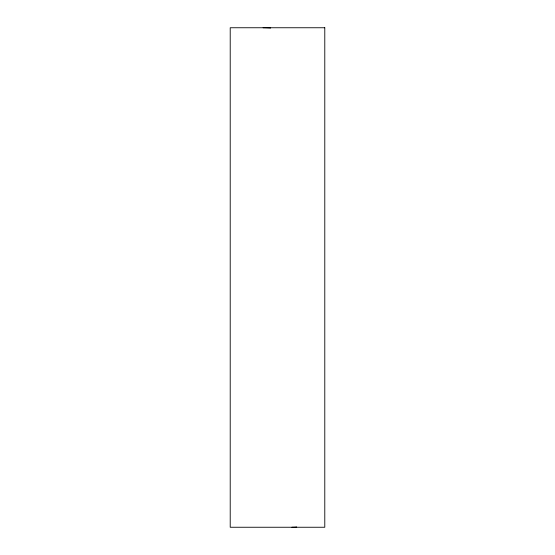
<?xml version="1.0" encoding="UTF-8"?>
<svg xmlns="http://www.w3.org/2000/svg" width="555" height="555" viewBox="0 0 555 555"><rect width="100%" height="100%" fill="white"/><g stroke="black" fill="none" stroke-linecap="round" stroke-linejoin="round"><path stroke-width="0.83" d="M263.098 27.757A20.584 2.109 5.9 0 1 270.653 28.041M296.689 526.952A20.584 2.109 5.9 0 1 291.902 527.236M324.786 27.75L230.214 27.75L230.214 527.25L324.786 527.25L324.786 27.75"/></g></svg>
